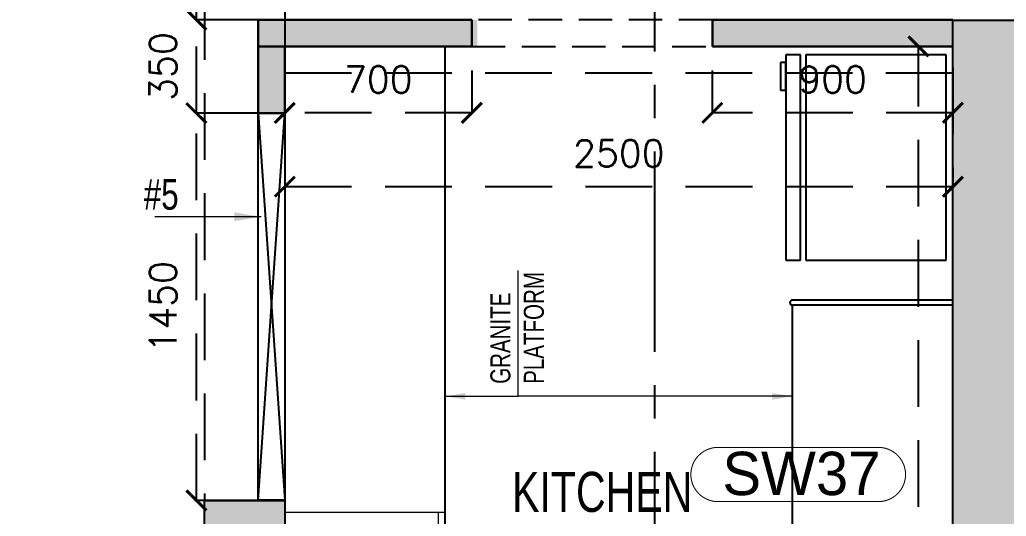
# Model space of a CAD drawing. Header units: millimetres. Extents: x 1167879 to 1231451, y -5731814 to -5645217.
# Drawn here: x 1193190 to 1196882, y -5717234 to -5715374 of the extents above; entities that cross this region are included whole.
import ezdxf

# ---------------------------------------------------------------- set-up
doc = ezdxf.new("R2010")
doc.units = ezdxf.units.MM
doc.header["$LTSCALE"] = 1000
doc.header["$MEASUREMENT"] = 0
for name, pattern in [('3BHK-A$0$AUDIT_D_120904163729-0', [0]), ('3BHK-A$0$HIDDEN', [0.375, 0.25, -0.125]), ('AUDIT_D_120904163729-0', [0]), ('T8(T9 IS SIMILAR) - DIMENSION & TEXTING$0$HIDDEN', [0.375, 0.25, -0.125]), ('T8(T9 IS SIMILAR)$0$$0$HIDDEN', [0.375, 0.25, -0.125]), ('T8_REFUGE COLUMNS$0$CENTER2', [1.125, 0.75, -0.125, 0.125, -0.125])]:
    doc.linetypes.add(name, pattern=pattern)
doc.layers.get('0').update_dxf_attribs({"linetype": 'AUDIT_D_120904163729-0'})
for name, color, linetype in [('3BHK-A$0$$0$a-KIT FIX', 251, 'Continuous'), ('3BHK-A$0$A-HATCH -160', 251, '3BHK-A$0$AUDIT_D_120904163729-0'), ('3BHK-A$0$A_win no.', 170, 'Continuous'), ('3BHK-A$0$CUT-OUT', 49, 'Continuous'), ('T8(T9 IS SIMILAR) - DIMENSION & TEXTING$0$A-DIMENSIONS', 2, 'T8(T9 IS SIMILAR) - DIMENSION & TEXTING$0$HIDDEN'), ('T8(T9 IS SIMILAR)$0$$6$a-beam 2', 50, 'Continuous'), ('T8(T9 IS SIMILAR)$0$S-BEAM', 20, 'T8(T9 IS SIMILAR)$0$$0$HIDDEN'), ('T8_REFUGE COLUMNS$0$A-CENTERLINE', 193, 'T8_REFUGE COLUMNS$0$CENTER2'), ('T8_REFUGE COLUMNS$0$A-RCC COLS', 3, 'Continuous'), ('T8_TYPICAL COLUMNS$0$A-RCC COLS', 3, 'Continuous')]:
    doc.layers.add(name, color=color, linetype=linetype)
for name, color, linetype, lineweight in [('3BHK-A$0$$1$a-TOI-fixtures', 251, 'Continuous', 0), ('3BHK-A$0$$1$A-WALL- 160', 6, 'Continuous', 30), ('T8(T9 IS SIMILAR) - DIMENSION & TEXTING$0$a-Text', 4, 'Continuous', 0), ('T8(T9 IS SIMILAR) - DIMENSION & TEXTING$0$R0-18-10-2014-T1-1st Podium Floor Plan$0$Text', 2, 'Continuous', 0), ('T8(T9 IS SIMILAR)$0$D&W', 8, 'Continuous', 25), ('T8_REFUGE COLUMNS$0$A-COLUMN NO size reduce', 81, 'Continuous', 25)]:
    doc.layers.add(name, color=color, linetype=linetype, lineweight=lineweight)
doc.layers.add('T8_REFUGE COLUMNS$0$COL-HATCH', color=7, linetype='Continuous', lineweight=25, true_color=0xa3a3a3)
doc.styles.add('T8(T9 IS SIMILAR) - DIMENSION & TEXTING$0$ARIAL ARROW', font='swisscl.ttf')
doc.styles.add('T8(T9 IS SIMILAR) - DIMENSION & TEXTING$0$Romans 1', font='romans.shx', dxfattribs={"height": 100})
doc.styles.add('T8(T9 IS SIMILAR) - DIMENSION & TEXTING$0$Tahoma', font='tahoma.ttf')
doc.styles.add('T8_REFUGE COLUMNS$0$STANDARD', font='GOTHIC.TTF')
doc.dimstyles.new('T8(T9 IS SIMILAR) - DIMENSION & TEXTING$0$ALPINE S', dxfattribs={"dimscale": 0, "dimtxt": 100, "dimasz": 75, "dimexe": 0, "dimexo": 0, "dimgap": 75, "dimtad": 1, "dimdec": 0, "dimzin": 0, "dimdsep": 46, "dimtxsty": 'T8(T9 IS SIMILAR) - DIMENSION & TEXTING$0$Romans 1', "dimblk": 'T8(T9 IS SIMILAR) - DIMENSION & TEXTING$0$_ArchTick', "dimcen": 0.09, "dimclrd": 256, "dimclre": 256, "dimclrt": 7, "dimadec": 0, "dimazin": 0, "dimtfac": 1, "dimtdec": 0, "dimtofl": 0, "dimtmove": 1, "dimatfit": 0, "dimldrblk": 'T8(T9 IS SIMILAR) - DIMENSION & TEXTING$0$_Open90', "dimfxl": 1, "dimtolj": 1, "dimtzin": 0, "dimarcsym": 0})
doc.dimstyles.new('T8(T9 IS SIMILAR) - DIMENSION & TEXTING$0$SAMATA STD', dxfattribs={"dimtxt": 100, "dimasz": 50, "dimexe": 50, "dimexo": 50, "dimgap": 10, "dimtad": 0, "dimdec": 0, "dimrnd": 5, "dimzin": 0, "dimdsep": 46, "dimtxsty": 'T8(T9 IS SIMILAR) - DIMENSION & TEXTING$0$Tahoma', "dimblk": 'T8(T9 IS SIMILAR) - DIMENSION & TEXTING$0$_Origin2', "dimcen": -50, "dimdle": 50, "dimclrd": 7, "dimclre": 7, "dimclrt": 7, "dimadec": 0, "dimazin": 0, "dimtfac": 1, "dimtdec": 0, "dimtmove": 1, "dimatfit": 3, "dimfxl": 150, "dimtfill": 1, "dimtolj": 1, "dimtzin": 0, "dimlwd": -1, "dimlwe": -1, "dimarcsym": 0})

# ---------------------------------------------------------------- blocks, each defined once
blk = doc.blocks.new('T8(T9 IS SIMILAR) - DIMENSION & TEXTING$0$_ArchTick')
at = {"color": 0, "linetype": 'ByBlock', "const_width": 0.15}
blk.add_lwpolyline([(-0.5, -0.5), (0.5, 0.5)], dxfattribs=at)
blk = doc.blocks.new('*D328')
at = {"layer": 'T8(T9 IS SIMILAR) - DIMENSION & TEXTING$0$A-DIMENSIONS', "linetype": 'T8(T9 IS SIMILAR) - DIMENSION & TEXTING$0$HIDDEN', "lineweight": -2, "transparency": 16777216}
for p, q in [((1195782.1, -5715564.3), (1195782.1, -5715722.6)), ((1196682.3, -5715564.3), (1196682.3, -5715722.6))]:
    blk.add_line(p, q, dxfattribs=at)
at = {"layer": 'T8(T9 IS SIMILAR) - DIMENSION & TEXTING$0$A-DIMENSIONS', "lineweight": -2, "transparency": 16777216}
blk.add_line((1196682.3, -5715722.6), (1195782.1, -5715722.6), dxfattribs=at)
at = {"layer": 'T8(T9 IS SIMILAR) - DIMENSION & TEXTING$0$A-DIMENSIONS', "linetype": 'ByBlock', "lineweight": -2, "transparency": 16777216, "xscale": 75, "yscale": 75, "zscale": 75, "rotation": 180}
blk.add_blockref('T8(T9 IS SIMILAR) - DIMENSION & TEXTING$0$_ArchTick', (1195782.1, -5715722.6), dxfattribs=at)
at = {"layer": 'T8(T9 IS SIMILAR) - DIMENSION & TEXTING$0$A-DIMENSIONS', "linetype": 'ByBlock', "lineweight": -2, "transparency": 16777216, "xscale": 75, "yscale": 75, "zscale": 75}
blk.add_blockref('T8(T9 IS SIMILAR) - DIMENSION & TEXTING$0$_ArchTick', (1196682.3, -5715722.6), dxfattribs=at)
at = {"layer": 'T8(T9 IS SIMILAR) - DIMENSION & TEXTING$0$A-DIMENSIONS', "color": 7, "linetype": 'ByBlock', "transparency": 16777216, "insert": (1196232.2, -5715597.6), "char_height": 100, "attachment_point": 5, "style": 'T8(T9 IS SIMILAR) - DIMENSION & TEXTING$0$Romans 1'}
blk.add_mtext('\\A1;900', dxfattribs=at)
blk = doc.blocks.new('T8(T9 IS SIMILAR) - DIMENSION & TEXTING$0$_Open90')
at = {"color": 0, "linetype": 'ByBlock', "lineweight": -2}
for p, q in [((-0.5, 0.5), (0, 0)), ((0, 0), (-1, 0)), ((0, 0), (-0.5, -0.5))]:
    blk.add_line(p, q, dxfattribs=at)
blk = doc.blocks.new('*D329')
at = {"layer": 'T8(T9 IS SIMILAR) - DIMENSION & TEXTING$0$A-DIMENSIONS', "linetype": 'T8(T9 IS SIMILAR) - DIMENSION & TEXTING$0$HIDDEN', "lineweight": -2, "transparency": 16777216}
for p, q in [((1194182.2, -5715564.4), (1194182.2, -5715722.6)), ((1194882.1, -5715564.5), (1194882.1, -5715722.6))]:
    blk.add_line(p, q, dxfattribs=at)
at = {"layer": 'T8(T9 IS SIMILAR) - DIMENSION & TEXTING$0$A-DIMENSIONS', "lineweight": -2, "transparency": 16777216}
blk.add_line((1194882.1, -5715722.6), (1194182.2, -5715722.6), dxfattribs=at)
at = {"layer": 'T8(T9 IS SIMILAR) - DIMENSION & TEXTING$0$A-DIMENSIONS', "linetype": 'ByBlock', "lineweight": -2, "transparency": 16777216, "xscale": 75, "yscale": 75, "zscale": 75, "rotation": 180}
blk.add_blockref('T8(T9 IS SIMILAR) - DIMENSION & TEXTING$0$_ArchTick', (1194182.2, -5715722.6), dxfattribs=at)
at = {"layer": 'T8(T9 IS SIMILAR) - DIMENSION & TEXTING$0$A-DIMENSIONS', "linetype": 'ByBlock', "lineweight": -2, "transparency": 16777216, "xscale": 75, "yscale": 75, "zscale": 75}
blk.add_blockref('T8(T9 IS SIMILAR) - DIMENSION & TEXTING$0$_ArchTick', (1194882.1, -5715722.6), dxfattribs=at)
at = {"layer": 'T8(T9 IS SIMILAR) - DIMENSION & TEXTING$0$A-DIMENSIONS', "color": 7, "linetype": 'ByBlock', "transparency": 16777216, "insert": (1194532.1, -5715597.6), "char_height": 100, "attachment_point": 5, "style": 'T8(T9 IS SIMILAR) - DIMENSION & TEXTING$0$Romans 1'}
blk.add_mtext('\\A1;700', dxfattribs=at)
blk = doc.blocks.new('*D330')
at = {"layer": 'T8(T9 IS SIMILAR) - DIMENSION & TEXTING$0$A-DIMENSIONS', "linetype": 'T8(T9 IS SIMILAR) - DIMENSION & TEXTING$0$HIDDEN', "lineweight": -2, "transparency": 16777216}
for p, q in [((1196331.5, -5715473.9), (1196553.4, -5715473.9)), ((1196332.4, -5719448.6), (1196553.4, -5719448.6))]:
    blk.add_line(p, q, dxfattribs=at)
at = {"layer": 'T8(T9 IS SIMILAR) - DIMENSION & TEXTING$0$A-DIMENSIONS', "lineweight": -2, "transparency": 16777216}
blk.add_line((1196553.4, -5719448.6), (1196553.4, -5715473.9), dxfattribs=at)
at = {"layer": 'T8(T9 IS SIMILAR) - DIMENSION & TEXTING$0$A-DIMENSIONS', "linetype": 'ByBlock', "lineweight": -2, "transparency": 16777216, "xscale": 75, "yscale": 75, "zscale": 75}
for p, rotation in [((1196553.4, -5715473.9), 90), ((1196553.4, -5719448.6), 270)]:
    blk.add_blockref('T8(T9 IS SIMILAR) - DIMENSION & TEXTING$0$_ArchTick', p, dxfattribs=dict(at, rotation=rotation))
at = {"layer": 'T8(T9 IS SIMILAR) - DIMENSION & TEXTING$0$A-DIMENSIONS', "color": 7, "linetype": 'ByBlock', "transparency": 16777216, "insert": (1196428.4, -5717461.2), "char_height": 100, "attachment_point": 5, "rotation": 90, "style": 'T8(T9 IS SIMILAR) - DIMENSION & TEXTING$0$Romans 1'}
blk.add_mtext('\\A1;3975', dxfattribs=at)
blk = doc.blocks.new('*D297')
at = {"layer": 'T8(T9 IS SIMILAR) - DIMENSION & TEXTING$0$A-DIMENSIONS', "linetype": 'T8(T9 IS SIMILAR) - DIMENSION & TEXTING$0$HIDDEN', "lineweight": -2, "transparency": 16777216}
for p, q in [((1194182.2, -5715553), (1194182.2, -5715999.4)), ((1196682.3, -5715552.9), (1196682.3, -5715999.4))]:
    blk.add_line(p, q, dxfattribs=at)
at = {"layer": 'T8(T9 IS SIMILAR) - DIMENSION & TEXTING$0$A-DIMENSIONS', "lineweight": -2, "transparency": 16777216}
blk.add_line((1196682.3, -5715999.4), (1194182.2, -5715999.4), dxfattribs=at)
at = {"layer": 'T8(T9 IS SIMILAR) - DIMENSION & TEXTING$0$A-DIMENSIONS', "linetype": 'ByBlock', "lineweight": -2, "transparency": 16777216, "xscale": 75, "yscale": 75, "zscale": 75, "rotation": 180}
blk.add_blockref('T8(T9 IS SIMILAR) - DIMENSION & TEXTING$0$_ArchTick', (1194182.2, -5715999.4), dxfattribs=at)
at = {"layer": 'T8(T9 IS SIMILAR) - DIMENSION & TEXTING$0$A-DIMENSIONS', "linetype": 'ByBlock', "lineweight": -2, "transparency": 16777216, "xscale": 75, "yscale": 75, "zscale": 75}
blk.add_blockref('T8(T9 IS SIMILAR) - DIMENSION & TEXTING$0$_ArchTick', (1196682.3, -5715999.4), dxfattribs=at)
at = {"layer": 'T8(T9 IS SIMILAR) - DIMENSION & TEXTING$0$A-DIMENSIONS', "color": 7, "linetype": 'ByBlock', "transparency": 16777216, "insert": (1195432.2, -5715874.4), "char_height": 100, "attachment_point": 5, "style": 'T8(T9 IS SIMILAR) - DIMENSION & TEXTING$0$Romans 1'}
blk.add_mtext('\\A1;2500', dxfattribs=at)
blk = doc.blocks.new('*D216')
at = {"layer": 'T8(T9 IS SIMILAR) - DIMENSION & TEXTING$0$A-DIMENSIONS', "linetype": 'T8(T9 IS SIMILAR) - DIMENSION & TEXTING$0$HIDDEN', "lineweight": -2, "transparency": 16777216}
for p, q in [((1194082.3, -5715724), (1193851.5, -5715724)), ((1194082.3, -5717174.5), (1193851.5, -5717174.5))]:
    blk.add_line(p, q, dxfattribs=at)
at = {"layer": 'T8(T9 IS SIMILAR) - DIMENSION & TEXTING$0$A-DIMENSIONS', "lineweight": -2, "transparency": 16777216}
blk.add_line((1193851.5, -5717174.5), (1193851.5, -5715724), dxfattribs=at)
at = {"layer": 'T8(T9 IS SIMILAR) - DIMENSION & TEXTING$0$A-DIMENSIONS', "linetype": 'ByBlock', "lineweight": -2, "transparency": 16777216, "xscale": 75, "yscale": 75, "zscale": 75}
for p, rotation in [((1193851.5, -5715724), 90), ((1193851.5, -5717174.5), 270)]:
    blk.add_blockref('T8(T9 IS SIMILAR) - DIMENSION & TEXTING$0$_ArchTick', p, dxfattribs=dict(at, rotation=rotation))
at = {"layer": 'T8(T9 IS SIMILAR) - DIMENSION & TEXTING$0$A-DIMENSIONS', "color": 7, "linetype": 'ByBlock', "transparency": 16777216, "insert": (1193726.5, -5716449.2), "char_height": 100, "attachment_point": 5, "rotation": 90, "style": 'T8(T9 IS SIMILAR) - DIMENSION & TEXTING$0$Romans 1'}
blk.add_mtext('\\A1;1450', dxfattribs=at)
blk = doc.blocks.new('*D217')
at = {"layer": 'T8(T9 IS SIMILAR) - DIMENSION & TEXTING$0$A-DIMENSIONS', "linetype": 'T8(T9 IS SIMILAR) - DIMENSION & TEXTING$0$HIDDEN', "lineweight": -2, "transparency": 16777216}
for p, q in [((1194082.3, -5715374), (1193851.5, -5715374)), ((1194082.3, -5715724), (1193851.5, -5715724))]:
    blk.add_line(p, q, dxfattribs=at)
at = {"layer": 'T8(T9 IS SIMILAR) - DIMENSION & TEXTING$0$A-DIMENSIONS', "lineweight": -2, "transparency": 16777216}
blk.add_line((1193851.5, -5715724), (1193851.5, -5715374), dxfattribs=at)
at = {"layer": 'T8(T9 IS SIMILAR) - DIMENSION & TEXTING$0$A-DIMENSIONS', "linetype": 'ByBlock', "lineweight": -2, "transparency": 16777216, "xscale": 75, "yscale": 75, "zscale": 75}
for p, rotation in [((1193851.5, -5715374), 90), ((1193851.5, -5715724), 270)]:
    blk.add_blockref('T8(T9 IS SIMILAR) - DIMENSION & TEXTING$0$_ArchTick', p, dxfattribs=dict(at, rotation=rotation))
at = {"layer": 'T8(T9 IS SIMILAR) - DIMENSION & TEXTING$0$A-DIMENSIONS', "color": 7, "linetype": 'ByBlock', "transparency": 16777216, "insert": (1193726.5, -5715549), "char_height": 100, "attachment_point": 5, "rotation": 90, "style": 'T8(T9 IS SIMILAR) - DIMENSION & TEXTING$0$Romans 1'}
blk.add_mtext('\\A1;350', dxfattribs=at)
blk = doc.blocks.new('*D218')
at = {"layer": 'T8(T9 IS SIMILAR) - DIMENSION & TEXTING$0$A-DIMENSIONS', "linetype": 'T8(T9 IS SIMILAR) - DIMENSION & TEXTING$0$HIDDEN', "lineweight": -2, "transparency": 16777216}
for p, q in [((1194082.3, -5714149.9), (1193851.5, -5714149.9)), ((1194082.3, -5715374), (1193851.5, -5715374))]:
    blk.add_line(p, q, dxfattribs=at)
at = {"layer": 'T8(T9 IS SIMILAR) - DIMENSION & TEXTING$0$A-DIMENSIONS', "lineweight": -2, "transparency": 16777216}
blk.add_line((1193851.5, -5715374), (1193851.5, -5714149.9), dxfattribs=at)
at = {"layer": 'T8(T9 IS SIMILAR) - DIMENSION & TEXTING$0$A-DIMENSIONS', "linetype": 'ByBlock', "lineweight": -2, "transparency": 16777216, "xscale": 75, "yscale": 75, "zscale": 75}
for p, rotation in [((1193851.5, -5714149.9), 90), ((1193851.5, -5715374), 270)]:
    blk.add_blockref('T8(T9 IS SIMILAR) - DIMENSION & TEXTING$0$_ArchTick', p, dxfattribs=dict(at, rotation=rotation))
at = {"layer": 'T8(T9 IS SIMILAR) - DIMENSION & TEXTING$0$A-DIMENSIONS', "color": 7, "linetype": 'ByBlock', "transparency": 16777216, "insert": (1193726.5, -5714761.9), "char_height": 100, "attachment_point": 5, "rotation": 90, "style": 'T8(T9 IS SIMILAR) - DIMENSION & TEXTING$0$Romans 1'}
blk.add_mtext('\\A1;1224', dxfattribs=at)
blk = doc.blocks.new('T8(T9 IS SIMILAR) - DIMENSION & TEXTING$0$_Origin2')
at = {"color": 0, "linetype": 'ByBlock', "lineweight": -2}
blk.add_line((-0.5, 0), (-1, 0), dxfattribs=at)
for radius in [0.5, 0.25]:
    blk.add_circle((0, 0), radius, dxfattribs=at)
blk = doc.blocks.new('T8_REFUGE COLUMNS')
at = {"layer": 'T8_REFUGE COLUMNS$0$COL-HATCH', "linetype": 'ByBlock'}
h = blk.add_hatch(color=256, dxfattribs=at)
h.dxf.hatch_style = 1
h.paths.add_polyline_path([(1196682.1, -5715374.9), (1196932.1, -5715374.9), (1196932.1, -5719609.9), (1196682.1, -5719609.9)])
h = blk.add_hatch(color=256, dxfattribs=at)
h.dxf.hatch_style = 1
h.paths.add_polyline_path([(1194182.1, -5719609.9), (1193882.1, -5719609.9), (1193882.1, -5717174.9), (1194182.1, -5717174.9)])
at = {"layer": 'T8_REFUGE COLUMNS$0$A-CENTERLINE'}
blk.add_line((1195567.1, -5727867.6), (1195567.1, -5698299.6), dxfattribs=at)
at = {"layer": 'T8_REFUGE COLUMNS$0$A-COLUMN NO size reduce', "linetype": 'ByBlock', "const_width": 3.9}
blk.add_lwpolyline([(1195803.4, -5717178.8, -1), (1195803.4, -5716975.6), (1196403.6, -5716975.6, -1), (1196403.6, -5717178.8)], format="xyb", close=True, dxfattribs=at)
at = {"layer": 'T8_REFUGE COLUMNS$0$A-RCC COLS', "linetype": 'ByBlock'}
for points in [[(1196682.1, -5715374.9), (1196932.1, -5715374.9), (1196932.1, -5719609.9), (1196682.1, -5719609.9)], [(1194182.1, -5719609.9), (1193882.1, -5719609.9), (1193882.1, -5717174.9), (1194182.1, -5717174.9)]]:
    blk.add_lwpolyline(points, close=True, dxfattribs=at)
at = {"layer": 'T8_REFUGE COLUMNS$0$A-COLUMN NO size reduce', "linetype": 'ByBlock', "insert": (1195819.6, -5716991.9), "char_height": 162.5, "attachment_point": 1, "style": 'T8_REFUGE COLUMNS$0$STANDARD'}
blk.add_mtext_dynamic_manual_height_columns('SW37', width=444.685, gutter_width=500, heights=[0], dxfattribs=at)
blk = doc.blocks.new('T8_TYPICAL COLUMNS')
at = {"layer": 'T8_TYPICAL COLUMNS$0$A-RCC COLS', "linetype": 'ByBlock'}
blk.add_blockref('T8_REFUGE COLUMNS', (0, 0), dxfattribs=at)
blk = doc.blocks.new('3BHK-A$0$$0$RANGE-flat-1')
at = {"layer": '3BHK-A$0$$1$a-TOI-fixtures'}
for p, q in [((-575, -600), (-575, 0)), ((-600, -100), (-625, -100)), ((-625, -100), (-625, -175)), ((-450, -150), (-502.8, -97.2)), ((-400, -150), (-347.2, -97.2)), ((-175, -150), (-227.8, -97.2)), ((-125, -150), (-72.2, -97.2)), ((-625, -175), (-600, -175)), ((-450, -200), (-502.8, -252.8)), ((-400, -200), (-347.2, -252.8)), ((-175, -200), (-227.8, -252.8)), ((-125, -200), (-72.2, -252.8)), ((-450, -400), (-502.8, -347.2)), ((-400, -400), (-347.2, -347.2)), ((-175, -400), (-227.8, -347.2)), ((-125, -400), (-72.2, -347.2)), ((-625, -425), (-600, -425)), ((-625, -500), (-625, -425)), ((-450, -450), (-502.8, -502.8)), ((-400, -450), (-347.2, -502.8)), ((-175, -450), (-227.8, -502.8)), ((-125, -450), (-72.2, -502.8)), ((-600, -500), (-625, -500))]:
    blk.add_line(p, q, dxfattribs=at)
blk.add_lwpolyline([(-600, -600), (0, -600), (0, 0), (-600, 0)], close=True, dxfattribs=at)
for centre, radius in [((-425, -175), 90), ((-150, -175), 90), ((-425, -175), 55), ((-150, -175), 55), ((-425, -425), 90), ((-150, -425), 90), ((-425, -425), 55), ((-150, -425), 55)]:
    blk.add_circle(centre, radius, dxfattribs=at)
blk = doc.blocks.new('3BHK-A')
at = {"layer": '3BHK-A$0$A-HATCH -160', "linetype": 'ByBlock'}
h = blk.add_hatch(dxfattribs=at)
h.set_pattern_fill('ZIGZAG', color=256, scale=250)
h.set_pattern_definition([(9e-15, (1e-08, 0), (31.25, 31.25), [31.25, -31.25]), (90, (31.25, 0), (-31.25, 31.25), [31.25, -31.25])])
h.paths.add_polyline_path([(1185182.8, -5714749.5), (1186532.7, -5714749.5), (1186532.7, -5714149.5), (1186632.7, -5714149.5), (1186632.7, -5714749.5), (1188712.7, -5714749.5), (1188712.7, -5714049.5), (1189032.5, -5714049.5), (1189032.5, -5714149.5), (1188812.7, -5714149.5), (1188812.7, -5715449.5), (1189032.5, -5715449.5), (1189032.5, -5715549.5), (1188712.7, -5715549.5), (1188712.7, -5714849.5), (1186632.7, -5714849.5), (1186632.7, -5715664.5), (1186532.7, -5715664.5), (1186532.7, -5714849.5), (1185182.8, -5714849.5)])
h.paths.add_polyline_path([(1185182.8, -5713249.5), (1185782.7, -5713249.5), (1185782.7, -5713149.5), (1185182.8, -5713149.5)])
h.paths.add_polyline_path([(1186532.7, -5710699.5), (1186632.7, -5710699.5), (1186632.7, -5713249.5), (1186532.7, -5713249.5)])
h.paths.add_polyline_path([(1186532.7, -5717399.5), (1186632.7, -5717399.5), (1186632.7, -5716414.5), (1186532.7, -5716414.5)])
h.paths.add_polyline_path([(1194902.2, -5715375), (1194082.3, -5715375), (1194082.3, -5715475), (1194902.2, -5715475)])
h.paths.add_polyline_path([(1195782.2, -5715375), (1196682.2, -5715375), (1196682.2, -5715475), (1195782.2, -5715475)])
h.paths.add_polyline_path([(1194132.5, -5714149.9), (1196532.4, -5714149.9), (1196532.4, -5714049.9), (1194132.5, -5714049.9)])
h.paths.add_polyline_path([(1197432.4, -5711800.2), (1197532.4, -5711800.2), (1197532.4, -5714149.9), (1197432.4, -5714149.9)])
h.paths.add_polyline_path([(1198282.4, -5714149.9), (1198958.7, -5714149.9), (1198958.7, -5714049.9), (1198282.4, -5714049.9)])
h.paths.add_polyline_path([(1196871.9, -5720208.6), (1196082.2, -5720209.7), (1196082.3, -5720109.7), (1196082.2, -5720109.7), (1196182.2, -5720109.7), (1196871.9, -5720108.6)])
h.paths.add_polyline_path([(1193397.2, -5709939.9), (1193882.3, -5709939.6), (1193882.3, -5710040.1), (1193397.3, -5710040.1)])
h.paths.add_polyline_path([(1186632.7, -5708554.7), (1187192.3, -5708554.8), (1187192.3, -5708654.7), (1186632.7, -5708654.7)])
h.paths.add_polyline_path([(1194182.3, -5715724), (1194082.3, -5715724), (1194082.3, -5715474), (1194182.3, -5715474)])
at = {"layer": '3BHK-A$0$$0$a-KIT FIX', "color": 1}
for p, q in [((1194782.3, -5719448.6, 0), (1194782.3, -5715474, 0)), ((1196682.3, -5716423.9, 0), (1196082.2, -5716423.9, 0)), ((1196082.3, -5718598.7, 0), (1196082.2, -5716442.9, 0)), ((1196682.3, -5716442.9, 0), (1196082.2, -5716442.9, 0))]:
    blk.add_line(p, q, dxfattribs=at)
at = {"layer": '3BHK-A$0$$0$a-KIT FIX'}
for p, q in [((1196057.4, -5715505.4, 0), (1196057.4, -5716273.9, 0)), ((1196112.4, -5715505.4, 0), (1196057.4, -5715505.4, 0)), ((1196112.4, -5716273.9, 0), (1196112.4, -5715505.4, 0)), ((1196656.8, -5715505.4, 0), (1196132.3, -5715505.4, 0)), ((1196132.3, -5715505.4, 0), (1196132.3, -5716273.9, 0)), ((1196656.8, -5716273.9, 0), (1196656.8, -5715505.4, 0)), ((1196057.4, -5715534.1, 0), (1196037.7, -5715534.1, 0)), ((1196037.7, -5715534.1, 0), (1196037.7, -5715637.5, 0)), ((1196057.4, -5715637.5, 0), (1196057.4, -5715534.1, 0)), ((1196037.7, -5715637.5, 0), (1196057.4, -5715637.5, 0)), ((1196057.4, -5716273.9, 0), (1196112.4, -5716273.9, 0)), ((1196132.3, -5716273.9, 0), (1196656.8, -5716273.9, 0))]:
    blk.add_line(p, q, dxfattribs=at)
at = {"layer": '3BHK-A$0$$0$a-KIT FIX', "color": 1}
blk.add_arc((1196082.2, -5716433.4, 0), 9.5, 90, 270, dxfattribs=at)
at = {"layer": '3BHK-A$0$$1$A-WALL- 160', "linetype": 'ByBlock'}
for p, q in [((1194882.2, -5715374, 0), (1194082.3, -5715374, 0)), ((1194082.3, -5715474, 0), (1194082.3, -5715374, 0)), ((1194882.2, -5715474, 0), (1194882.2, -5715374, 0)), ((1195782.2, -5715474, 0), (1195782.2, -5715374, 0)), ((1195782.2, -5715374, 0), (1196682.2, -5715374, 0)), ((1194882.2, -5715474, 0), (1194082.3, -5715474, 0)), ((1195782.2, -5715474, 0), (1196682.2, -5715474, 0))]:
    blk.add_line(p, q, dxfattribs=at)
at = {"layer": '3BHK-A$0$$1$A-WALL- 160', "linetype": 'ByBlock', "elevation": 0}
blk.add_lwpolyline([(1194182.3, -5715724), (1194082.3, -5715724), (1194082.3, -5715474), (1194182.3, -5715474)], close=True, dxfattribs=at)
at = {"layer": '3BHK-A$0$A_win no.', "linetype": 'ByBlock', "elevation": 0}
for points in [[(1194082.3, -5715724), (1194182.3, -5715724), (1194182.3, -5717173.5), (1194082.3, -5717173.5)], [(1194082.3, -5717173.5), (1194182.3, -5715724), (1194082.3, -5715724), (1194182.3, -5717173.5)]]:
    blk.add_lwpolyline(points, close=True, dxfattribs=at)
at = {"layer": '3BHK-A$0$CUT-OUT', "linetype": '3BHK-A$0$HIDDEN', "ltscale": 0.5, "elevation": 0}
blk.add_lwpolyline([(1195782.2, -5715474), (1195782.2, -5715374), (1194882.2, -5715374), (1194882.2, -5715474)], close=True, dxfattribs=at)
at = {"layer": '3BHK-A$0$$0$a-KIT FIX', "extrusion": (0, 0, -1), "zscale": -0.9999999999999998}
blk.add_blockref('3BHK-A$0$$0$RANGE-flat-1', (-1194181.9, -5717218.8, 0), dxfattribs=at)
blk = doc.blocks.new('T8(T9 IS SIMILAR) - DIMENSION & TEXTING')
at = {"layer": 'T8(T9 IS SIMILAR) - DIMENSION & TEXTING$0$a-Text', "style": 'T8(T9 IS SIMILAR) - DIMENSION & TEXTING$0$ARIAL ARROW'}
blk.add_text('KITCHEN', height=150, dxfattribs=at).set_placement((1195032.6, -5717217.3))
at = {"layer": 'T8(T9 IS SIMILAR) - DIMENSION & TEXTING$0$R0-18-10-2014-T1-1st Podium Floor Plan$0$Text', "insert": (1193654.3, -5715970.7, -0.4), "char_height": 114.75, "width": 683.818, "attachment_point": 1, "style": 'T8(T9 IS SIMILAR) - DIMENSION & TEXTING$0$ARIAL ARROW'}
blk.add_mtext('#5 ', dxfattribs=at)
at = {"layer": 'T8(T9 IS SIMILAR) - DIMENSION & TEXTING$0$R0-18-10-2014-T1-1st Podium Floor Plan$0$Text', "insert": (1195152.7, -5716737.6, 0.6), "char_height": 75, "width": 587.053, "attachment_point": 7, "rotation": 90, "style": 'T8(T9 IS SIMILAR) - DIMENSION & TEXTING$0$ARIAL ARROW'}
blk.add_mtext('GRANITE PLATFORM', dxfattribs=at)
at = {"layer": 'T8(T9 IS SIMILAR) - DIMENSION & TEXTING$0$A-DIMENSIONS', "linetype": 'ByBlock'}
for base, p1, p2, angle, picture, middle in [((1193851.5, -5714149.9), (1194082.3, -5715374), (1194082.3, -5714149.9), 90, '*D218', (1193726.5, -5714761.9)), ((1196553.4, -5715473.9), (1196332.4, -5719448.6), (1196331.5, -5715473.9), 270, '*D330', (1196428.4, -5717461.2)), ((1194182.2, -5715722.6), (1194882.1, -5715564.5, 0.5), (1194182.2, -5715564.4, 0.5), 180, '*D329', (1194532.1, -5715597.6)), ((1194182.2, -5715999.4), (1196682.3, -5715552.9), (1194182.2, -5715553), 180, '*D297', (1195432.2, -5715874.4)), ((1195782.1, -5715722.6), (1196682.3, -5715564.3, 0.6), (1195782.1, -5715564.3, 0.5), 180, '*D328', (1196232.2, -5715597.6)), ((1193851.4546, -5715723.976), (1194082.2606, -5717174.4643, -0.0243), (1194082.2606, -5715723.976, -0.0243), 90, '*D216', (1193726.4546, -5716449.2201))]:
    dim = blk.add_linear_dim(base=base, p1=p1, p2=p2, angle=angle, dimstyle='T8(T9 IS SIMILAR) - DIMENSION & TEXTING$0$ALPINE S', override={"dimscale": 1, "dimfxl": 5, "dimarcsym": 1}, dxfattribs=at)
    dim.commit()
    dim.dimension.update_dxf_attribs({"geometry": picture, "text_midpoint": middle})
dim = blk.add_linear_dim(base=(1193851.5, -5715374), p1=(1194082.3, -5715724), p2=(1194082.3, -5715374, 0), angle=90, dimstyle='T8(T9 IS SIMILAR) - DIMENSION & TEXTING$0$ALPINE S', override={"dimscale": 1, "dimfxl": 5, "dimarcsym": 1}, dxfattribs=at)
dim.commit()
dim.dimension.update_dxf_attribs({"geometry": '*D217', "text_midpoint": (1193851.5, -5715549), "dimtype": 128})
at = {"layer": 'T8(T9 IS SIMILAR) - DIMENSION & TEXTING$0$R0-18-10-2014-T1-1st Podium Floor Plan$0$Text'}
for points, override in [([(1194093.7, -5716111.8, -0.4), (1193769, -5716111.8, -0.4), (1193695.8, -5716111.8, -0.4)], {"dimasz": 100, "dimclrd": 2, "dimfxlon": 1, "dimarcsym": 1}), ([(1194782.3, -5716784.3, 0), (1195055.3, -5716784.3, 0), (1195055.2, -5716330, 0)], {"dimasz": 75, "dimclrd": 2, "dimfxlon": 1, "dimarcsym": 1}), ([(1196082.2, -5716784.3, 0), (1195055.3, -5716784.3, 0), (1195055.3, -5716313.2, 0)], {"dimasz": 75, "dimclrd": 2, "dimfxlon": 1, "dimarcsym": 1})]:
    blk.add_leader(points, dimstyle='T8(T9 IS SIMILAR) - DIMENSION & TEXTING$0$SAMATA STD', override=override, dxfattribs=at)
blk = doc.blocks.new('T8(T9 IS SIMILAR)')
at = {"layer": 'T8(T9 IS SIMILAR)$0$D&W', "linetype": 'ByBlock'}
for name in ['T8_TYPICAL COLUMNS', '3BHK-A']:
    blk.add_blockref(name, (0, 0), dxfattribs=at)
at = {"layer": 'T8(T9 IS SIMILAR)$0$$6$a-beam 2', "linetype": 'ByBlock'}
blk.add_blockref('T8(T9 IS SIMILAR) - DIMENSION & TEXTING', (0, 0), dxfattribs=at)
at = {"layer": 'T8(T9 IS SIMILAR)$0$S-BEAM'}
for p, q in [((1193881.8, -5714148.8, -0.2), (1193881.7, -5717173.5, -0.2)), ((1194181.8, -5714148.8, -0.2), (1194181.9, -5717173.7, -0.2)), ((1196681.8, -5715573.5, -0.2), (1194181.9, -5715573.7, -0.2))]:
    blk.add_line(p, q, dxfattribs=at)

msp = doc.modelspace()

# ---------------------------------------------------------------- block references
at = {"linetype": 'ByBlock'}
msp.add_blockref('T8(T9 IS SIMILAR) - DIMENSION & TEXTING', (0, 0), dxfattribs=at)

# ---------------------------------------------------------------- next in the draw order: block references
msp.add_blockref('T8(T9 IS SIMILAR)', (0, 0), dxfattribs=at)

doc.saveas('drawing.dxf')
